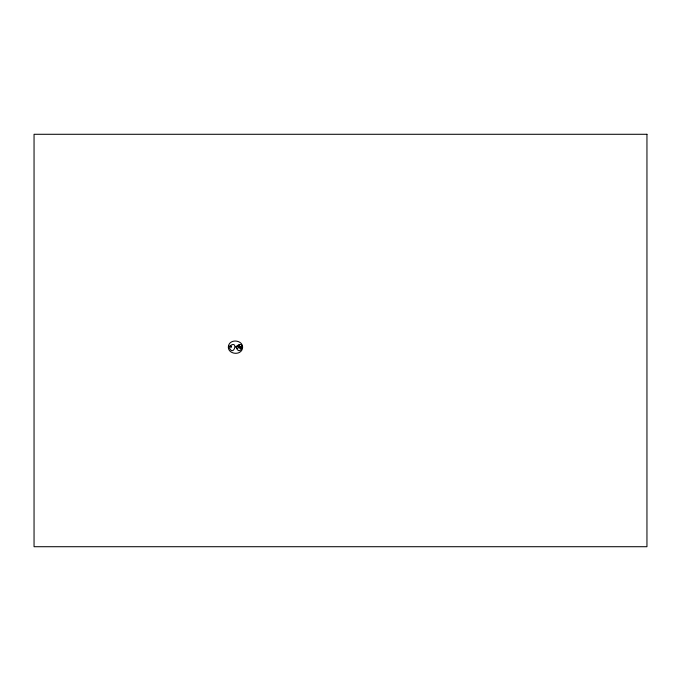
<?xml version="1.0" encoding="UTF-8"?>
<svg xmlns="http://www.w3.org/2000/svg" width="681" height="681" viewBox="0 0 681 681"><rect width="100%" height="100%" fill="white"/><g stroke="black" fill="none" stroke-linecap="round" stroke-linejoin="round"><path stroke-width="1.02" d="M238.639 345.522L239.014 345.948L238.639 345.224M239.201 345.82C237.958 346.867 239.125 344.007 239.201 345.82M228.552 345.556C226.415 353.728 240.155 356.427 242.402 348.783C244.53 340.619 230.799 337.921 228.552 345.556M228.91 346.697C233.404 359.049 239.601 337.929 228.91 346.697M235.907 346.697C240.41 359.049 246.599 337.929 235.907 346.697M236.256 347.14C237.89 351.422 239.976 344.092 236.256 347.14M239.235 347.14C240.87 351.422 242.955 344.092 239.235 347.14M239.533 347.208C240.768 350.46 242.359 344.892 239.533 347.208M230.638 346.867L230.961 346.025L231.353 347.191L230.638 346.867M230.859 346.186L231.038 346.731L230.859 346.186M646.95 134.285L34.05 134.285L34.05 546.715L646.95 546.715L646.95 134.285"/></g></svg>
